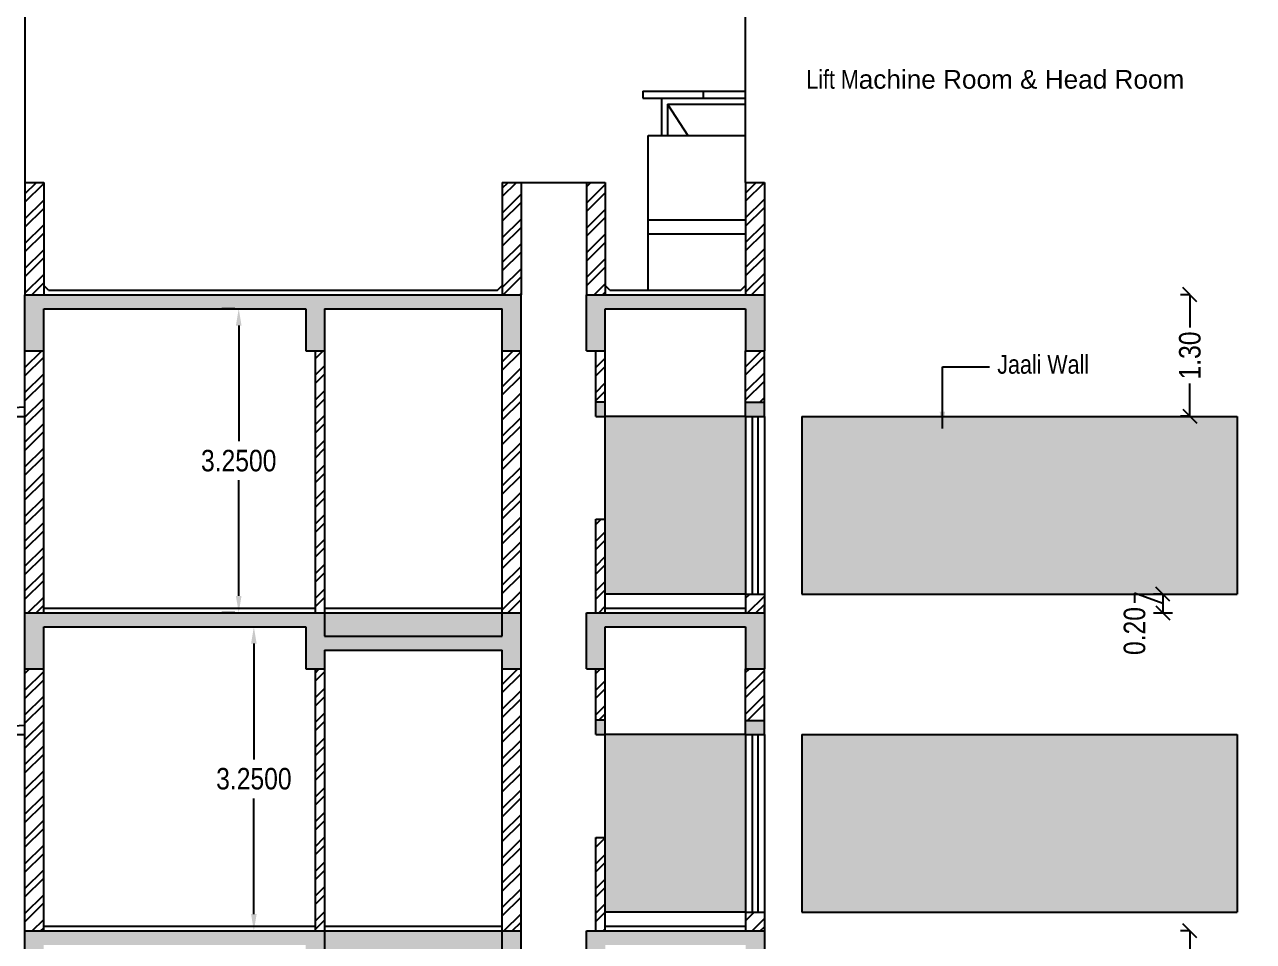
# Model space of a CAD drawing. Header units: metres. Extents: x -488 to 19274, y 1106 to 2071.
# Drawn here: x 19124.02 to 19137.15, y 1166.71 to 1176.51 of the extents above; entities that cross this region are included whole.
import ezdxf

# ---------------------------------------------------------------- set-up
doc = ezdxf.new("R2010")
doc.units = ezdxf.units.M
doc.header["$MEASUREMENT"] = 0
doc.layers.add('BLK_1_FLR_3_REGULAR_ROOM_0', color=117, linetype='Continuous')
doc.layers.add('BLK_1_FLR_4_REGULAR_ROOM_0', color=117, linetype='Continuous')
doc.styles.get("Standard").update_dxf_attribs({"font": 'swissc.ttf', "height": 0.23})
doc.styles.add('STYLE4', font='arial.ttf')
doc.dimstyles.new('ND small', dxfattribs={"dimtxt": 0.15, "dimasz": 0.2, "dimexe": 0.15, "dimexo": 0, "dimgap": 0.1, "dimtad": 1, "dimzin": 0, "dimdsep": 46, "dimtxsty": 'STYLE4', "dimblk": 'OBLIQUE', "dimcen": 0.09, "dimclrd": 14, "dimclre": 14, "dimclrt": 7, "dimadec": 1, "dimazin": 0, "dimtfac": 1, "dimtofl": 0, "dimtmove": 1, "dimatfit": 3, "dimfxl": 0, "dimtolj": 1, "dimtzin": 0, "dimarcsym": 0})
doc.dimstyles.get("Standard").update_dxf_attribs({"dimtxt": 1, "dimasz": 0.18, "dimexe": 0.18, "dimexo": 0.0625, "dimgap": 0.09, "dimtad": 0, "dimtih": 1, "dimtoh": 1, "dimdec": 4, "dimzin": 0, "dimdsep": 46, "dimtxsty": 'Standard', "dimcen": 0.09, "dimadec": 0, "dimazin": 0, "dimtfac": 1, "dimtdec": 4, "dimtofl": 0, "dimtmove": 0, "dimatfit": 3, "dimfxl": 0, "dimtolj": 1, "dimtzin": 0, "dimarcsym": 0})
doc.dimstyles.new('STANDARD$0', dxfattribs={"dimtxt": 7, "dimasz": 3, "dimexe": 3, "dimexo": 1, "dimgap": 1.5, "dimtad": 1, "dimdec": 1, "dimzin": 1, "dimdsep": 46, "dimlunit": 4, "dimtxsty": 'Standard', "dimblk": 'OBLIQUE', "dimcen": 0.09375, "dimdle": 1, "dimclrd": 8, "dimclre": 8, "dimclrt": 7, "dimadec": 1, "dimazin": 0, "dimtfac": 1, "dimtdec": 1, "dimtix": 1, "dimtmove": 2, "dimatfit": 3, "dimldrblk": 'ARCHTICK', "dimfxl": 0, "dimfrac": 2, "dimtolj": 1, "dimtzin": 0, "dimarcsym": 0})
pattern_1 = [(315, (19131.92832, 1274.21454), (0.20000006, 0), [0.0820244, -0.2008184]), (0, (19131.98632, 1274.15654), (0.2, 0.2), [0.084, -0.116]), (45, (19132.07032, 1274.15654), (0, 0.20000006), [0.0820244, -0.2008184]), (135, (19132.12832, 1274.29854), (-0.20000006, 0), [0.0820244, -0.2008184]), (225, (19131.98632, 1274.35654), (0, -0.20000006), [0.0820244, -0.2008184]), (270, (19131.92832, 1274.29854), (0.2, -0.2), [0.084, -0.116])]

# ---------------------------------------------------------------- blocks, each defined once
blk = doc.blocks.new('_OBLIQUE')
at = {"color": 0, "linetype": 'ByBlock'}
blk.add_line((-0.5, -0.5), (0.5, 0.5), dxfattribs=at)
blk = doc.blocks.new('*D135')
at = {"lineweight": -2}
for p, q in [((19123.837, 1174.818), (19123.637, 1174.818)), ((19123.737, 1174.818), (19123.737, 1174.516)), ((19123.737, 1173.618), (19123.737, 1173.919)), ((19123.837, 1173.618), (19123.637, 1173.618))]:
    blk.add_line(p, q, dxfattribs=at)
at = {"layer": 'Defpoints', "color": 0}
for p in [(19124.028, 1174.818), (19123.737, 1173.618), (19124.028, 1173.618)]:
    blk.add_point(p, dxfattribs=at)
at = {"lineweight": -2, "xscale": 0.15, "yscale": 0.15, "zscale": 0.15}
for p, rotation in [((19123.737, 1174.818), 90), ((19123.737, 1173.618), 270)]:
    blk.add_blockref('_OBLIQUE', p, dxfattribs=dict(at, rotation=rotation))
at = {"insert": (19123.737, 1174.218), "char_height": 0.23, "attachment_point": 5, "rotation": 90}
blk.add_mtext('\\A1;1.20', dxfattribs=at)
blk = doc.blocks.new('*D140')
at = {"lineweight": -2}
for p, q in [((19123.222, 1176.318), (19123.022, 1176.318)), ((19123.122, 1176.318), (19123.122, 1175.27)), ((19123.122, 1173.618), (19123.122, 1174.665)), ((19123.222, 1173.618), (19123.022, 1173.618))]:
    blk.add_line(p, q, dxfattribs=at)
at = {"layer": 'Defpoints', "color": 0}
for p in [(19123.122, 1176.318), (19124.228, 1176.318), (19124.228, 1173.618)]:
    blk.add_point(p, dxfattribs=at)
at = {"lineweight": -2, "xscale": 0.15, "yscale": 0.15, "zscale": 0.15}
for p, rotation in [((19123.122, 1176.318), 90), ((19123.122, 1173.618), 270)]:
    blk.add_blockref('_OBLIQUE', p, dxfattribs=dict(at, rotation=rotation))
at = {"insert": (19123.122, 1174.968), "char_height": 0.23, "attachment_point": 5, "rotation": 90}
blk.add_mtext('\\A1;2.70', dxfattribs=at)
blk = doc.blocks.new('*D120')
at = {"lineweight": -2}
for p, q in [((19136.475, 1166.818), (19136.375, 1166.818)), ((19136.475, 1166.818), (19136.475, 1166.466)), ((19136.475, 1165.518), (19136.475, 1165.869)), ((19136.475, 1165.518), (19136.375, 1165.518))]:
    blk.add_line(p, q, dxfattribs=at)
at = {"layer": 'Defpoints', "color": 0}
for p in [(19136.475, 1166.818), (19136.611, 1166.818), (19136.611, 1165.518)]:
    blk.add_point(p, dxfattribs=at)
at = {"lineweight": -2, "xscale": 0.15, "yscale": 0.15, "zscale": 0.15}
for p, rotation in [((19136.475, 1166.818), 90), ((19136.475, 1165.518), 270)]:
    blk.add_blockref('_OBLIQUE', p, dxfattribs=dict(at, rotation=rotation))
at = {"insert": (19136.475, 1166.168), "char_height": 0.23, "attachment_point": 5, "rotation": 90}
blk.add_mtext('\\A1;1.30', dxfattribs=at)
blk = doc.blocks.new('*D122')
at = {"lineweight": -2}
for p, q in [((19136.475, 1173.618), (19136.375, 1173.618)), ((19136.475, 1173.618), (19136.475, 1173.266)), ((19136.475, 1172.318), (19136.475, 1172.669)), ((19136.475, 1172.318), (19136.375, 1172.318))]:
    blk.add_line(p, q, dxfattribs=at)
at = {"layer": 'Defpoints', "color": 0}
for p in [(19136.475, 1173.618), (19136.611, 1173.618), (19136.611, 1172.318)]:
    blk.add_point(p, dxfattribs=at)
at = {"lineweight": -2, "xscale": 0.15, "yscale": 0.15, "zscale": 0.15}
for p, rotation in [((19136.475, 1173.618), 90), ((19136.475, 1172.318), 270)]:
    blk.add_blockref('_OBLIQUE', p, dxfattribs=dict(at, rotation=rotation))
at = {"insert": (19136.475, 1172.968), "char_height": 0.23, "attachment_point": 5, "rotation": 90}
blk.add_mtext('\\A1;1.30', dxfattribs=at)
blk = doc.blocks.new('*D231')
at = {"lineweight": -2}
for p, q in [((19136.187, 1170.318), (19135.884, 1170.426)), ((19135.884, 1170.426), (19135.884, 1170.326)), ((19136.187, 1170.418), (19136.087, 1170.418)), ((19136.187, 1170.418), (19136.187, 1170.218)), ((19136.087, 1170.218), (19136.287, 1170.218))]:
    blk.add_line(p, q, dxfattribs=at)
at = {"layer": 'Defpoints', "color": 0}
for p in [(19136.324, 1170.418), (19135.501, 1170.218), (19136.187, 1170.218)]:
    blk.add_point(p, dxfattribs=at)
at = {"lineweight": -2, "xscale": 0.15, "yscale": 0.15, "zscale": 0.15}
for p, rotation in [((19136.187, 1170.418), 90), ((19136.187, 1170.218), 270)]:
    blk.add_blockref('_OBLIQUE', p, dxfattribs=dict(at, rotation=rotation))
at = {"insert": (19135.884, 1170.023), "char_height": 0.23, "attachment_point": 5, "rotation": 90}
blk.add_mtext('\\A1;0.20', dxfattribs=at)
blk = doc.blocks.new('*D562')
at = {"layer": 'BLK_1_FLR_3_REGULAR_ROOM_0', "color": 0, "lineweight": -2}
for p, q in [((19126.537, 1170.068), (19126.654, 1170.068)), ((19126.474, 1169.888), (19126.474, 1168.651)), ((19126.474, 1166.998), (19126.474, 1168.234)), ((19126.537, 1166.818), (19126.654, 1166.818))]:
    blk.add_line(p, q, dxfattribs=at)
at = {"layer": 'BLK_1_FLR_3_REGULAR_ROOM_0', "color": 0}
for points in [[(19126.444, 1169.888), (19126.504, 1169.888), (19126.474, 1170.068)], [(19126.444, 1166.998), (19126.504, 1166.998), (19126.474, 1166.818)]]:
    blk.add_solid(points, dxfattribs=at)
at = {"layer": 'Defpoints', "color": 0}
for p in [(19126.474, 1170.068), (19126.474, 1166.818), (19126.474, 1166.818)]:
    blk.add_point(p, dxfattribs=at)
at = {"layer": 'BLK_1_FLR_3_REGULAR_ROOM_0', "color": 0, "insert": (19126.474, 1168.443), "char_height": 0.23, "attachment_point": 5}
blk.add_mtext('\\A1;3.2500', dxfattribs=at)
blk = doc.blocks.new('*D563')
at = {"layer": 'BLK_1_FLR_4_REGULAR_ROOM_0', "color": 0, "lineweight": -2}
for p, q in [((19126.269, 1173.468), (19126.132, 1173.468)), ((19126.312, 1173.288), (19126.312, 1172.051)), ((19126.312, 1170.398), (19126.312, 1171.634)), ((19126.269, 1170.218), (19126.132, 1170.218))]:
    blk.add_line(p, q, dxfattribs=at)
at = {"layer": 'BLK_1_FLR_4_REGULAR_ROOM_0', "color": 0}
for points in [[(19126.282, 1173.288), (19126.342, 1173.288), (19126.312, 1173.468)], [(19126.282, 1170.398), (19126.342, 1170.398), (19126.312, 1170.218)]]:
    blk.add_solid(points, dxfattribs=at)
at = {"layer": 'Defpoints', "color": 0}
for p in [(19126.331, 1173.468), (19126.312, 1170.218), (19126.331, 1170.218)]:
    blk.add_point(p, dxfattribs=at)
at = {"layer": 'BLK_1_FLR_4_REGULAR_ROOM_0', "color": 0, "insert": (19126.312, 1171.843), "char_height": 0.23, "attachment_point": 5}
blk.add_mtext('\\A1;3.2500', dxfattribs=at)

msp = doc.modelspace()

# ---------------------------------------------------------------- hatches: boundary and pattern name
h = msp.add_hatch()
h.set_pattern_fill('ANSI32', color=256, scale=0.5)
h.set_pattern_definition([(45, (15959.2516, 596.0721), (-0.132582521, 0.132582521), []), (45, (15959.33999, 596.0721), (-0.132582521, 0.132582521), [])])
h.paths.add_polyline_path([(19129.32832, 1156.0176), (19129.32832, 1159.4176), (19129.12832, 1159.4176), (19129.12832, 1156.0176)])
h.paths.add_polyline_path([(19124.22832, 1156.0176), (19124.22832, 1159.4176), (19124.02832, 1159.4176), (19124.02832, 1158.2176), (19124.02832, 1158.1176), (19124.02832, 1156.0176)])
h.paths.add_polyline_path([(19124.22832, 1160.0176), (19124.22832, 1162.8176), (19124.02832, 1162.8176), (19124.02832, 1162.2176), (19124.02832, 1162.1176), (19124.02832, 1160.0176)])
h.paths.add_polyline_path([(19124.22832, 1163.4176), (19124.22832, 1166.2176), (19124.02832, 1166.2176), (19124.02832, 1165.6176), (19124.02832, 1165.5176), (19124.02832, 1163.4176)])
h.paths.add_polyline_path([(19124.22832, 1166.8176), (19124.22832, 1169.6176), (19124.02832, 1169.6176), (19124.02832, 1169.0176), (19124.02832, 1168.9176), (19124.02832, 1166.8176)])
h.paths.add_polyline_path([(19124.22832, 1170.2176), (19124.22832, 1173.0176), (19124.02832, 1173.0176), (19124.02832, 1172.4176), (19124.02832, 1172.3176), (19124.02832, 1170.2176)])
h.paths.add_polyline_path([(19129.32832, 1160.0176), (19129.32832, 1162.8176), (19129.12832, 1162.8176), (19129.12832, 1160.0176)])
h.paths.add_polyline_path([(19129.32832, 1163.4176), (19129.32832, 1166.2176), (19129.12832, 1166.2176), (19129.12832, 1163.4176)])
h.paths.add_polyline_path([(19129.32832, 1170.2176), (19129.32832, 1173.0176), (19129.12832, 1173.0176), (19129.12832, 1170.2176)])
h.paths.add_polyline_path([(19129.32832, 1166.8176), (19129.32832, 1169.6176), (19129.12832, 1169.6176), (19129.12832, 1166.8176)])
h.paths.add_polyline_path([(19127.22832, 1156.0176), (19127.22832, 1159.4176), (19127.12832, 1159.4176), (19127.12832, 1156.0176)])
h.paths.add_polyline_path([(19127.22832, 1163.4176), (19127.22832, 1166.2176), (19127.12832, 1166.2176), (19127.12832, 1163.4176)])
h.paths.add_polyline_path([(19127.22832, 1170.2176), (19127.22832, 1173.0176), (19127.12832, 1173.0176), (19127.12832, 1170.2176)])
h.paths.add_polyline_path([(19127.22832, 1160.0176), (19127.22832, 1162.8176), (19127.12832, 1162.8176), (19127.12832, 1160.0176)])
h.paths.add_polyline_path([(19127.22832, 1166.8176), (19127.22832, 1169.6176), (19127.12832, 1169.6176), (19127.12832, 1166.8176)])
h.paths.add_polyline_path([(19130.22832, 1173.6176), (19130.22832, 1174.8176), (19130.02832, 1174.8176), (19130.02832, 1173.6176)])
h.paths.add_polyline_path([(19124.22832, 1173.6176), (19124.22832, 1174.8176), (19124.02832, 1174.8176), (19124.02832, 1173.6176)])
h.paths.add_polyline_path([(19131.92832, 1173.6176), (19131.92832, 1174.8176), (19131.72832, 1174.8176), (19131.72832, 1174.4176), (19131.72832, 1174.2676), (19131.72832, 1173.6176)])
h.paths.add_polyline_path([(19129.32832, 1173.6176), (19129.32832, 1174.8176), (19129.12832, 1174.8176), (19129.12832, 1173.6176)])
h.paths.add_polyline_path([(19137.37832, 1162.2676), (19137.57832, 1162.2676), (19137.57832, 1162.8176), (19137.37832, 1162.8176)])
h.paths.add_polyline_path([(19130.12832, 1158.2731), (19130.22832, 1158.2731), (19130.22832, 1158.8176), (19130.22832, 1159.4176), (19130.12832, 1159.4176)])
h.paths.add_polyline_path([(19131.72832, 1162.8176), (19131.72832, 1162.2676), (19131.92832, 1162.2676), (19131.92832, 1162.8176)])
h.paths.add_polyline_path([(19137.37832, 1165.6676), (19137.37832, 1166.2176), (19137.57832, 1166.2176), (19137.57832, 1165.6676)])
h.paths.add_polyline_path([(19137.37832, 1172.4676), (19137.37832, 1173.0176), (19137.57832, 1173.0176), (19137.57832, 1172.4676)])
h.paths.add_polyline_path([(19137.37832, 1169.0676), (19137.37832, 1169.6176), (19137.57832, 1169.6176), (19137.57832, 1169.0676)])
h.paths.add_polyline_path([(19131.72832, 1165.6676), (19131.72832, 1166.2176), (19131.92832, 1166.2176), (19131.92832, 1165.6676)])
h.paths.add_polyline_path([(19130.22832, 1156.0176), (19130.22832, 1156.0676), (19130.22832, 1156.7176), (19130.22832, 1157.0176), (19130.12832, 1157.0176), (19130.12832, 1156.0176)])
h.paths.add_polyline_path([(19131.72832, 1169.0676), (19131.72832, 1169.6176), (19131.92832, 1169.6176), (19131.92832, 1169.0676)])
h.paths.add_polyline_path([(19131.72832, 1172.4676), (19131.72832, 1173.0176), (19131.92832, 1173.0176), (19131.92832, 1172.4676)])
h.paths.add_polyline_path([(19130.22832, 1160.0176), (19130.22832, 1160.0676), (19130.22832, 1160.7176), (19130.22832, 1161.0176), (19130.12832, 1161.0176), (19130.12832, 1160.0176)])
h.paths.add_polyline_path([(19130.22832, 1170.2176), (19130.22832, 1170.2676), (19130.22832, 1170.9176), (19130.22832, 1171.2176), (19130.12832, 1171.2176), (19130.12832, 1170.2176)])
h.paths.add_polyline_path([(19130.22832, 1166.8176), (19130.22832, 1166.8676), (19130.22832, 1167.5176), (19130.22832, 1167.8176), (19130.12832, 1167.8176), (19130.12832, 1166.8176)])
h.paths.add_polyline_path([(19130.22832, 1163.4176), (19130.22832, 1163.4676), (19130.22832, 1164.1176), (19130.22832, 1164.4176), (19130.12832, 1164.4176), (19130.12832, 1163.4176)])
h.paths.add_polyline_path([(19130.22832, 1155.5676), (19130.22832, 1155.7176), (19130.22832, 1155.8676), (19130.22832, 1156.0176), (19130.02832, 1156.0176), (19130.02832, 1155.8676), (19130.02832, 1155.7176), (19130.02832, 1155.5676)])
h.paths.add_polyline_path([(19127.22832, 1155.5676), (19127.22832, 1155.7176), (19127.22832, 1155.8676), (19127.22832, 1156.0176), (19127.12832, 1156.0176), (19127.02832, 1156.0176), (19127.02832, 1155.8676), (19127.02832, 1155.7176), (19127.02832, 1155.5676)])
h.paths.add_polyline_path([(19130.12832, 1162.2731), (19130.22832, 1162.2731), (19130.22832, 1162.8176), (19130.12832, 1162.8176)])
h.paths.add_polyline_path([(19130.12832, 1169.0731), (19130.22832, 1169.0731), (19130.22832, 1169.6176), (19130.12832, 1169.6176)])
h.paths.add_polyline_path([(19130.12832, 1172.4731), (19130.22832, 1172.4731), (19130.22832, 1173.0176), (19130.12832, 1173.0176)])
h.paths.add_polyline_path([(19130.12832, 1165.6731), (19130.22832, 1165.6731), (19130.22832, 1166.2176), (19130.12832, 1166.2176)])
h.paths.add_polyline_path([(19131.92832, 1170.4176), (19131.92832, 1170.2176), (19131.72832, 1170.2176), (19131.72832, 1170.4176)])
h.paths.add_polyline_path([(19131.92832, 1167.0176), (19131.92832, 1166.8176), (19131.72832, 1166.8176), (19131.72832, 1167.0176)])
h.paths.add_polyline_path([(19131.92832, 1163.4176), (19131.92832, 1163.6176), (19131.72832, 1163.6176), (19131.72832, 1163.4176)])
h = msp.add_hatch()
h.set_pattern_fill('AR-CONC', color=256, scale=0.05)
h.set_pattern_definition([(50, (19124.02832, 1158.1176), (0.3587188, -0.0314342), [0.0375, -0.4125]), (355, (19124.02832, 1158.1176), (-0.069495, 0.3759876), [0.03, -0.33]), (100.45, (19124.05832, 1158.1151), (0.28928, 0.344686), [0.032, -0.3505]), (46.18, (19124.02832, 1158.2176), (0.533568, -0.083075), [0.05625, -0.61875]), (96.64, (19124.0728, 1158.2106), (0.467287, 0.487301), [0.048, -0.526]), (351.18, (19124.0283, 1158.2176), (0.467216, 0.487122), [0.045, -0.495]), (21, (19124.07832, 1158.1926), (0.298503, -0.2014032), [0.0375, -0.4125]), (326, (19124.07832, 1158.1926), (0.121501, 0.362538), [0.03, -0.33]), (71.45, (19124.10332, 1158.1756), (0.420117, 0.1612235), [0.032, -0.3505]), (37.5, (19124.02832, 1158.1176), (0.0058696, 0.1664746), [0, -0.326, 0, -0.335, 0, -0.3315]), (7.5, (19124.02832, 1158.1176), (0.1315348, 0.1972059), [0, -0.191, 0, -0.3185, 0, -0.12625]), (327.5, (19123.91682, 1158.1176), (0.2669112, -0.01127744), [0, -0.125, 0, -0.39, 0, -0.5175]), (317.5, (19123.86682, 1158.1176), (0.291593, 0.0500525), [0, -0.1625, 0, -0.259, 0, -0.3675])])
h.paths.add_polyline_path([(19130.02832, 1160.0176), (19130.22832, 1160.0176), (19131.72832, 1160.0176), (19131.79832, 1160.0176), (19131.85832, 1160.0176), (19131.92832, 1160.0176), (19131.92832, 1159.8676), (19137.37832, 1159.8676), (19137.37832, 1160.0176), (19137.44832, 1160.0176), (19137.50832, 1160.0176), (19137.57832, 1160.0176), (19139.07832, 1160.0176), (19139.27832, 1160.0176), (19140.67832, 1160.0176), (19140.77832, 1160.0176), (19145.67832, 1160.0176), (19145.87832, 1160.0176), (19145.87832, 1159.4176), (19145.67832, 1159.4176), (19145.67832, 1159.8676), (19143.67832, 1159.8676), (19141.67832, 1159.8676), (19141.57832, 1159.8676), (19139.27832, 1159.8676), (19139.27832, 1159.4176), (19139.07832, 1159.4176), (19139.07832, 1159.8676), (19137.57832, 1159.8676), (19137.57832, 1159.4176), (19137.37832, 1159.4176), (19137.37832, 1159.7176), (19135.87832, 1159.7176), (19134.37832, 1159.7176), (19131.92832, 1159.7176), (19131.92832, 1159.4176), (19131.72832, 1159.4176), (19131.72832, 1159.8676), (19130.22832, 1159.8676), (19130.22832, 1159.4176), (19130.02832, 1159.4176)])
h.paths.add_polyline_path([(19137.37832, 1163.4176), (19137.57832, 1163.4176), (19139.07832, 1163.4176), (19139.27832, 1163.4176), (19140.67832, 1163.4176), (19140.77832, 1163.4176), (19145.67832, 1163.4176), (19145.87832, 1163.4176), (19145.87832, 1162.8176), (19145.67832, 1162.8176), (19145.67832, 1163.2676), (19140.77832, 1163.2676), (19140.67832, 1163.2676), (19139.27832, 1163.2676), (19139.27832, 1162.8176), (19139.07832, 1162.8176), (19139.07832, 1163.2676), (19137.57832, 1163.2676), (19137.57832, 1162.8176), (19137.37832, 1162.8176)])
h.paths.add_polyline_path([(19137.37832, 1173.6176), (19137.57832, 1173.6176), (19145.67832, 1173.6176), (19145.87832, 1173.6176), (19145.87832, 1173.0176), (19145.67832, 1173.0176), (19145.67832, 1173.4676), (19140.77832, 1173.4676), (19140.67832, 1173.4676), (19139.27832, 1173.4676), (19139.27832, 1173.0176), (19139.07832, 1173.0176), (19139.07832, 1173.4676), (19137.57832, 1173.4676), (19137.57832, 1173.0176), (19137.50832, 1173.0176), (19137.44832, 1173.0176), (19137.37832, 1173.0176)])
h.paths.add_polyline_path([(19137.37832, 1166.8176), (19137.57832, 1166.8176), (19139.07832, 1166.8176), (19139.27832, 1166.8176), (19140.67832, 1166.8176), (19140.77832, 1166.8176), (19145.67832, 1166.8176), (19145.87832, 1166.8176), (19145.87832, 1166.2176), (19145.67832, 1166.2176), (19145.67832, 1166.6676), (19140.77832, 1166.6676), (19140.67832, 1166.6676), (19139.27832, 1166.6676), (19139.27832, 1166.2176), (19139.07832, 1166.2176), (19139.07832, 1166.6676), (19137.57832, 1166.6676), (19137.57832, 1166.2176), (19137.50832, 1166.2176), (19137.44832, 1166.2176), (19137.37832, 1166.2176)])
h.paths.add_polyline_path([(19137.37832, 1170.2176), (19137.57832, 1170.2176), (19139.07832, 1170.2176), (19139.27832, 1170.2176), (19140.67832, 1170.2176), (19140.77832, 1170.2176), (19145.67832, 1170.2176), (19145.87832, 1170.2176), (19145.87832, 1169.6176), (19145.67832, 1169.6176), (19145.67832, 1170.0676), (19140.77832, 1170.0676), (19140.67832, 1170.0676), (19139.27832, 1170.0676), (19139.27832, 1169.6176), (19139.07832, 1169.6176), (19139.07832, 1170.0676), (19137.57832, 1170.0676), (19137.57832, 1169.6176), (19137.50832, 1169.6176), (19137.44832, 1169.6176), (19137.37832, 1169.6176)])
h.paths.add_polyline_path([(19124.02832, 1163.4176), (19124.22832, 1163.4176), (19127.12832, 1163.4176), (19127.22832, 1163.4176), (19127.22832, 1163.1676), (19129.12832, 1163.1676), (19129.12832, 1163.4176), (19129.32832, 1163.4176), (19129.32832, 1162.8176), (19129.12832, 1162.8176), (19129.12832, 1163.0176), (19127.22832, 1163.0176), (19127.22832, 1162.8176), (19127.12832, 1162.8176), (19127.02832, 1162.8176), (19127.02832, 1163.2676), (19124.22832, 1163.2676), (19124.22832, 1162.8176), (19124.02832, 1162.8176)])
h.paths.add_polyline_path([(19124.02832, 1160.0176), (19124.22832, 1160.0176), (19127.12832, 1160.0176), (19127.22832, 1160.0176), (19127.22832, 1159.7676), (19129.12832, 1159.7676), (19129.12832, 1160.0176), (19129.32832, 1160.0176), (19129.32832, 1159.4176), (19129.12832, 1159.4176), (19129.12832, 1159.6176), (19127.22832, 1159.6176), (19127.22832, 1159.4176), (19127.12832, 1159.4176), (19127.02832, 1159.4176), (19127.02832, 1159.8676), (19124.22832, 1159.8676), (19124.22832, 1159.4176), (19124.02832, 1159.4176)])
h.paths.add_polyline_path([(19124.02832, 1170.2176), (19124.22832, 1170.2176), (19127.12832, 1170.2176), (19127.22832, 1170.2176), (19127.22832, 1169.9676), (19129.12832, 1169.9676), (19129.12832, 1170.2176), (19129.32832, 1170.2176), (19129.32832, 1169.6176), (19129.12832, 1169.6176), (19129.12832, 1169.8176), (19127.22832, 1169.8176), (19127.22832, 1169.6176), (19127.12832, 1169.6176), (19127.02832, 1169.6176), (19127.02832, 1170.0676), (19124.22832, 1170.0676), (19124.22832, 1169.6176), (19124.02832, 1169.6176)])
h.paths.add_polyline_path([(19124.02832, 1166.8176), (19124.22832, 1166.8176), (19127.12832, 1166.8176), (19127.22832, 1166.8176), (19127.22832, 1166.5676), (19129.12832, 1166.5676), (19129.12832, 1166.8176), (19129.32832, 1166.8176), (19129.32832, 1166.2176), (19129.12832, 1166.2176), (19129.12832, 1166.4176), (19127.22832, 1166.4176), (19127.22832, 1166.2176), (19127.12832, 1166.2176), (19127.02832, 1166.2176), (19127.02832, 1166.6676), (19124.22832, 1166.6676), (19124.22832, 1166.2176), (19124.02832, 1166.2176)])
h.paths.add_polyline_path([(19124.02832, 1173.0176), (19124.22832, 1173.0176), (19124.22832, 1173.4676), (19127.02832, 1173.4676), (19127.02832, 1173.0176), (19127.12832, 1173.0176), (19127.22832, 1173.0176), (19127.22832, 1173.4676), (19129.12832, 1173.4676), (19129.12832, 1173.0176), (19129.32832, 1173.0176), (19129.32832, 1173.6176), (19129.12832, 1173.6176), (19128.52832, 1173.6176), (19124.62832, 1173.6176), (19124.22832, 1173.6176), (19124.02832, 1173.6176)])
h.paths.add_polyline_path([(19130.02832, 1173.6176), (19130.22832, 1173.6176), (19130.68832, 1173.6176), (19131.72832, 1173.6176), (19131.92832, 1173.6176), (19131.92832, 1173.0176), (19131.85832, 1173.0176), (19131.79832, 1173.0176), (19131.72832, 1173.0176), (19131.72832, 1173.4676), (19130.22832, 1173.4676), (19130.22832, 1173.0176), (19130.02832, 1173.0176)])
h.paths.add_polyline_path([(19130.02832, 1170.2176), (19130.22832, 1170.2176), (19131.72832, 1170.2176), (19131.92832, 1170.2176), (19131.92832, 1169.6176), (19131.85832, 1169.6176), (19131.79832, 1169.6176), (19131.72832, 1169.6176), (19131.72832, 1170.0676), (19130.22832, 1170.0676), (19130.22832, 1169.6176), (19130.02832, 1169.6176)])
h.paths.add_polyline_path([(19130.02832, 1163.4176), (19130.22832, 1163.4176), (19131.72832, 1163.4176), (19131.92832, 1163.4176), (19131.92832, 1162.8176), (19131.72832, 1162.8176), (19131.72832, 1163.2676), (19130.22832, 1163.2676), (19130.22832, 1162.8176), (19130.02832, 1162.8176)])
h.paths.add_polyline_path([(19130.02832, 1166.8176), (19130.22832, 1166.8176), (19131.72832, 1166.8176), (19131.92832, 1166.8176), (19131.92832, 1166.2176), (19131.85832, 1166.2176), (19131.79832, 1166.2176), (19131.72832, 1166.2176), (19131.72832, 1166.6676), (19130.22832, 1166.6676), (19130.22832, 1166.2176), (19130.02832, 1166.2176)])
h.paths.add_polyline_path([(19145.67832, 1162.1176), (19145.67832, 1162.2676), (19145.87832, 1162.2676), (19145.87832, 1162.2176), (19146.07832, 1162.20649), (19146.32832, 1162.1926), (19146.32832, 1162.1176), (19146.07832, 1162.1176), (19145.87832, 1162.1176), (19145.80832, 1162.1176), (19145.74832, 1162.1176)])
h.paths.add_polyline_path([(19136.92832, 1162.1926), (19136.92832, 1162.1176), (19137.37832, 1162.1176), (19137.44832, 1162.1176), (19137.50832, 1162.1176), (19137.57832, 1162.1176), (19137.57832, 1162.2676), (19137.37832, 1162.2676), (19137.37832, 1162.2176)])
h.paths.add_polyline_path([(19131.72832, 1162.1176), (19131.79832, 1162.1176), (19131.85832, 1162.1176), (19131.92832, 1162.1176), (19132.37832, 1162.1176), (19132.37832, 1162.1926), (19131.92832, 1162.2176), (19131.92832, 1162.2676), (19131.72832, 1162.2676)])
h.paths.add_polyline_path([(19145.67832, 1165.5176), (19145.67832, 1165.6676), (19145.87832, 1165.6676), (19145.87832, 1165.6176), (19146.07832, 1165.60649), (19146.32832, 1165.5926), (19146.32832, 1165.5176), (19146.07832, 1165.5176), (19145.87832, 1165.5176), (19145.80832, 1165.5176), (19145.74832, 1165.5176)])
h.paths.add_polyline_path([(19145.74832, 1158.1176), (19145.80832, 1158.1176), (19145.87832, 1158.1176), (19146.07832, 1158.1176), (19146.32832, 1158.1176), (19146.32832, 1158.1926), (19146.07832, 1158.20649), (19145.87832, 1158.2176), (19145.87832, 1158.2676), (19145.67832, 1158.2676), (19145.67832, 1158.1176)])
h.paths.add_polyline_path([(19145.67832, 1168.9176), (19145.74832, 1168.9176), (19145.80832, 1168.9176), (19145.87832, 1168.9176), (19146.07832, 1168.9176), (19146.32832, 1168.9176), (19146.32832, 1168.9926), (19146.07832, 1169.00649), (19145.87832, 1169.0176), (19145.87832, 1169.0676), (19145.67832, 1169.0676)])
h.paths.add_polyline_path([(19145.67832, 1172.3176), (19145.67832, 1172.4676), (19145.87832, 1172.4676), (19145.87832, 1172.4176), (19146.07832, 1172.40649), (19146.32832, 1172.3926), (19146.32832, 1172.3176), (19146.07832, 1172.3176), (19145.87832, 1172.3176), (19145.80832, 1172.3176), (19145.74832, 1172.3176)])
h.paths.add_polyline_path([(19131.79832, 1172.3176), (19131.85832, 1172.3176), (19131.92832, 1172.3176), (19131.92832, 1172.4676), (19131.72832, 1172.4676), (19131.72832, 1172.3176)])
h.paths.add_polyline_path([(19131.79832, 1168.9176), (19131.85832, 1168.9176), (19131.92832, 1168.9176), (19131.92832, 1169.0676), (19131.72832, 1169.0676), (19131.72832, 1168.9176)])
h.paths.add_polyline_path([(19131.79832, 1165.5176), (19131.85832, 1165.5176), (19131.92832, 1165.5176), (19131.92832, 1165.6676), (19131.72832, 1165.6676), (19131.72832, 1165.5176)])
h.paths.add_polyline_path([(19137.37832, 1165.5176), (19137.37832, 1165.6676), (19137.57832, 1165.6676), (19137.57832, 1165.5176), (19137.50832, 1165.5176), (19137.44832, 1165.5176)])
h.paths.add_polyline_path([(19139.07832, 1158.1176), (19139.14832, 1158.1176), (19139.20832, 1158.1176), (19139.27832, 1158.1176), (19139.27832, 1158.2676), (19139.07832, 1158.2676)])
h.paths.add_polyline_path([(19137.37832, 1168.9176), (19137.37832, 1169.0676), (19137.57832, 1169.0676), (19137.57832, 1168.9176), (19137.50832, 1168.9176), (19137.44832, 1168.9176)])
h.paths.add_polyline_path([(19137.37832, 1172.3176), (19137.37832, 1172.4676), (19137.57832, 1172.4676), (19137.57832, 1172.3176), (19137.50832, 1172.3176), (19137.44832, 1172.3176)])
h.paths.add_polyline_path([(19130.12832, 1158.1176), (19130.22832, 1158.1176), (19130.22832, 1158.2731), (19130.12832, 1158.2731)])
h.paths.add_polyline_path([(19130.12832, 1168.9176), (19130.22832, 1168.9176), (19130.22832, 1169.0731), (19130.12832, 1169.0731)])
h.paths.add_polyline_path([(19130.12832, 1162.2731), (19130.12832, 1162.1176), (19130.22832, 1162.1176), (19130.22832, 1162.2731)])
h.paths.add_polyline_path([(19130.12832, 1165.6731), (19130.12832, 1165.5176), (19130.22832, 1165.5176), (19130.22832, 1165.6731)])
h.paths.add_polyline_path([(19130.12832, 1172.3176), (19130.22832, 1172.3176), (19130.22832, 1172.4731), (19130.12832, 1172.4731)])
h.paths.add_polyline_path([(19141.57832, 1158.1176), (19141.62832, 1158.1176), (19141.67832, 1158.1176), (19141.67832, 1158.2676), (19141.57832, 1158.2676)])
h = msp.add_hatch()
h.set_pattern_fill('OCTAGON', color=256, scale=0.2)
h.set_pattern_definition(pattern_1)
h.paths.add_polyline_path([(19130.22832, 1161.0176), (19130.22832, 1160.2176), (19131.72832, 1160.2176), (19131.72832, 1162.1176), (19130.22832, 1162.1176)])
h.paths.add_polyline_path([(19137.57832, 1163.6176), (19139.07832, 1163.6176), (19139.07832, 1165.5176), (19137.57832, 1165.5176)])
h.paths.add_polyline_path([(19137.57832, 1160.2176), (19139.07832, 1160.2176), (19139.07832, 1162.1176), (19137.57832, 1162.1176)])
h.paths.add_polyline_path([(19130.22832, 1164.4176), (19130.22832, 1163.6176), (19131.72832, 1163.6176), (19131.72832, 1165.5176), (19130.22832, 1165.5176)])
h.paths.add_polyline_path([(19130.22832, 1157.0176), (19130.22832, 1156.2176), (19131.72832, 1156.2176), (19131.72832, 1158.1176), (19130.22832, 1158.1176)])
h.paths.add_polyline_path([(19130.22832, 1167.8176), (19130.22832, 1167.0176), (19131.72832, 1167.0176), (19131.72832, 1168.9176), (19130.22832, 1168.9176)])
h.paths.add_polyline_path([(19139.07832, 1167.0176), (19139.07832, 1168.9176), (19137.57832, 1168.9176), (19137.57832, 1167.0176)])
h.paths.add_polyline_path([(19130.22832, 1171.2176), (19130.22832, 1170.4176), (19131.72832, 1170.4176), (19131.72832, 1172.3176), (19130.22832, 1172.3176)])
h.paths.add_polyline_path([(19137.57832, 1170.4176), (19139.07832, 1170.4176), (19139.07832, 1172.3176), (19137.57832, 1172.3176)])
h = msp.add_hatch()
h.set_pattern_fill('OCTAGON', color=256, scale=0.2)
h.set_pattern_definition(pattern_1)
h.paths.add_polyline_path([(19136.97832, 1172.3176), (19136.97832, 1170.4176), (19132.32832, 1170.4176), (19132.32832, 1172.3176)])
h.paths.add_polyline_path([(19136.97832, 1167.0176), (19132.32832, 1167.0176), (19132.32832, 1168.9176), (19136.97832, 1168.9176)])
h.paths.add_polyline_path([(19136.97832, 1165.5176), (19136.97832, 1163.6176), (19132.32832, 1163.6176), (19132.32832, 1165.5176)])
h.paths.add_polyline_path([(19136.97832, 1160.2176), (19132.32832, 1160.2176), (19132.32832, 1162.1176), (19136.97832, 1162.1176)])
h = msp.add_hatch()
h.set_pattern_fill('AR-SAND', color=256, scale=0.05)
h.set_pattern_definition([(37.5, (19341.31126, 1608.8112), (-0.003149668, 0.096341188), [0, -0.076, 0, -0.085, 0, -0.08125]), (7.5, (19341.31126, 1608.8112), (0.088488835, 0.141107303), [0, -0.041, 0, -0.0685, 0, -0.02625]), (327.5, (19341.24976, 1608.8112), (0.155563717, 0.000374294), [0, -0.025, 0, -0.09, 0, -0.1175]), (317.5, (19341.24976, 1608.8112), (0.150180993, 0.04399863), [0, -0.0125, 0, -0.059, 0, -0.0675])])
h.paths.add_polyline_path([(19127.22832, 1166.5676), (19129.12832, 1166.5676), (19129.12832, 1166.8176), (19127.22832, 1166.8176)])
h.paths.add_polyline_path([(19127.22832, 1169.9676), (19129.12832, 1169.9676), (19129.12832, 1170.2176), (19127.22832, 1170.2176)])
h.paths.add_polyline_path([(19127.22832, 1159.7676), (19129.12832, 1159.7676), (19129.12832, 1160.0176), (19127.22832, 1160.0176)])
h.paths.add_polyline_path([(19127.22832, 1163.1676), (19129.12832, 1163.1676), (19129.12832, 1163.4176), (19127.22832, 1163.4176)])

# ---------------------------------------------------------------- linework, layer by layer
for p, q in [((19131.72832, 1174.8176), (19131.72832, 1177.2676)), ((19124.02832, 1176.6176), (19124.02832, 1174.8176)), ((19130.62832, 1175.7926), (19130.62832, 1175.7176)), ((19130.62832, 1175.7926), (19131.27832, 1175.7926)), ((19131.27832, 1175.7176), (19131.27832, 1175.7926)), ((19131.27832, 1175.7926), (19131.72832, 1175.7926)), ((19130.62832, 1175.7176), (19131.27832, 1175.7176)), ((19130.82832, 1175.7176), (19130.82832, 1175.3176)), ((19130.89332, 1175.6526), (19131.72832, 1175.6526)), ((19130.89332, 1175.6526), (19130.89332, 1175.3176)), ((19131.27832, 1175.7176), (19131.72832, 1175.7176)), ((19124.02832, 1174.8176), (19124.22832, 1174.8176)), ((19124.02832, 1174.8176), (19124.02832, 1173.6176)), ((19124.22832, 1174.8176), (19124.22832, 1173.6176)), ((19129.12832, 1174.8176), (19129.32832, 1174.8176)), ((19129.12832, 1174.8176), (19129.12832, 1173.6176)), ((19129.32832, 1174.8176), (19130.02832, 1174.8176)), ((19129.32832, 1174.8176), (19129.32832, 1173.6176)), ((19130.02832, 1174.8176), (19130.22832, 1174.8176)), ((19130.02832, 1174.8176), (19130.02832, 1173.6176)), ((19130.22832, 1174.8176), (19130.22832, 1173.6176)), ((19131.72832, 1174.8176), (19131.92832, 1174.8176)), ((19131.72832, 1174.8176), (19131.72832, 1173.6176)), ((19131.92832, 1174.8176), (19131.92832, 1173.6176)), ((19124.27832, 1173.6676), (19124.22832, 1173.7176)), ((19124.27832, 1173.6676), (19129.07832, 1173.6676)), ((19129.07832, 1173.6676), (19129.12832, 1173.7176)), ((19130.27832, 1173.6676), (19130.22832, 1173.7176)), ((19130.27832, 1173.6676), (19131.67832, 1173.6676)), ((19131.67832, 1173.6676), (19131.72832, 1173.7176)), ((19124.02832, 1173.6176), (19129.32832, 1173.6176)), ((19124.02832, 1173.0176), (19124.02832, 1173.6176)), ((19129.32832, 1173.0176), (19129.32832, 1173.6176)), ((19130.02832, 1173.6176), (19131.92832, 1173.6176)), ((19130.02832, 1173.0176), (19130.02832, 1173.6176)), ((19131.92832, 1173.6176), (19131.92832, 1173.0176)), ((19124.22832, 1173.4676), (19127.02832, 1173.4676)), ((19124.22832, 1173.0176), (19124.22832, 1173.4676)), ((19127.02832, 1173.4676), (19127.02832, 1173.0176)), ((19127.22832, 1173.4676), (19127.22832, 1173.0176)), ((19127.22832, 1173.4676), (19129.12832, 1173.4676)), ((19129.12832, 1173.0176), (19129.12832, 1173.4676)), ((19130.22832, 1173.4676), (19131.72832, 1173.4676)), ((19130.22832, 1173.0176), (19130.22832, 1173.4676)), ((19131.72832, 1173.4676), (19131.72832, 1173.0176)), ((19124.02832, 1170.2176), (19124.02832, 1173.0176)), ((19124.02832, 1173.0176), (19124.22832, 1173.0176)), ((19124.22832, 1170.2176), (19124.22832, 1173.0176)), ((19127.02832, 1173.0176), (19127.22832, 1173.0176)), ((19127.12832, 1173.0176), (19127.12832, 1170.2176)), ((19127.22832, 1173.0176), (19127.22832, 1170.2176)), ((19129.12832, 1170.2176), (19129.12832, 1173.0176)), ((19129.12832, 1173.0176), (19129.32832, 1173.0176)), ((19129.32832, 1170.2176), (19129.32832, 1173.0176)), ((19130.02832, 1173.0176), (19130.22832, 1173.0176)), ((19130.12832, 1172.4731), (19130.12832, 1173.0176)), ((19130.22832, 1172.4731), (19130.22832, 1173.0176)), ((19131.72832, 1172.4676), (19131.72832, 1173.0176)), ((19131.72832, 1173.0176), (19131.92832, 1173.0176)), ((19131.92832, 1172.4676), (19131.92832, 1173.0176)), ((19130.12832, 1172.4731), (19130.22832, 1172.4731)), ((19130.12832, 1172.3176), (19130.12832, 1172.4731)), ((19130.22832, 1172.3176), (19130.22832, 1172.4731)), ((19131.72832, 1172.4676), (19131.92832, 1172.4676)), ((19131.72832, 1172.3176), (19131.72832, 1172.4676)), ((19131.92832, 1172.3176), (19131.92832, 1172.4676)), ((19123.57832, 1172.3926), (19124.02832, 1172.4176)), ((19123.57832, 1172.3176), (19124.02832, 1172.3176)), ((19130.12832, 1172.3176), (19130.22832, 1172.3176)), ((19130.22832, 1171.2176), (19130.22832, 1172.3176)), ((19131.72832, 1172.3176), (19130.22832, 1172.3176)), ((19131.72832, 1172.3176), (19131.92832, 1172.3176)), ((19131.72832, 1172.3176), (19131.72832, 1170.4176)), ((19131.79832, 1172.3176), (19131.79832, 1170.4176)), ((19131.85832, 1172.3176), (19131.85832, 1170.4176)), ((19131.92832, 1172.3176), (19131.92832, 1170.4176)), ((19132.32832, 1172.3176), (19136.97832, 1172.3176)), ((19132.32832, 1172.3176), (19132.32832, 1170.4176)), ((19136.97832, 1172.3176), (19136.97832, 1170.4176)), ((19130.12832, 1171.2176), (19130.22832, 1171.2176)), ((19130.12832, 1170.2176), (19130.12832, 1171.2176)), ((19130.22832, 1170.2176), (19130.22832, 1171.2176)), ((19131.72832, 1170.4176), (19130.22832, 1170.4176)), ((19131.72832, 1170.4176), (19131.92832, 1170.4176)), ((19131.72832, 1170.4176), (19131.72832, 1170.2176)), ((19131.92832, 1170.4176), (19131.92832, 1170.2176)), ((19132.32832, 1170.4176), (19136.97832, 1170.4176)), ((19124.02832, 1170.2176), (19127.22832, 1170.2176)), ((19124.02832, 1169.6176), (19124.02832, 1170.2176)), ((19124.22832, 1170.2676), (19127.12832, 1170.2676)), ((19127.22832, 1170.2676), (19129.12832, 1170.2676)), ((19127.22832, 1170.2176), (19129.12832, 1170.2176)), ((19127.22832, 1170.2176), (19127.22832, 1169.9676)), ((19129.12832, 1169.9676), (19129.12832, 1170.2176)), ((19129.12832, 1170.2176), (19129.32832, 1170.2176)), ((19129.32832, 1169.6176), (19129.32832, 1170.2176)), ((19130.02832, 1170.2176), (19131.92832, 1170.2176)), ((19130.02832, 1169.6176), (19130.02832, 1170.2176)), ((19130.22832, 1170.2676), (19131.72832, 1170.2676)), ((19131.92832, 1170.2176), (19131.92832, 1170.2735)), ((19131.92832, 1170.2176), (19131.92832, 1169.6176)), ((19124.22832, 1170.0676), (19127.02832, 1170.0676)), ((19124.22832, 1169.6176), (19124.22832, 1170.0676)), ((19127.02832, 1170.0676), (19127.02832, 1169.6176)), ((19127.22832, 1169.9676), (19129.12832, 1169.9676)), ((19130.22832, 1170.0676), (19131.72832, 1170.0676)), ((19130.22832, 1169.6176), (19130.22832, 1170.0676)), ((19131.72832, 1170.0676), (19131.72832, 1169.6176)), ((19127.22832, 1169.8176), (19129.12832, 1169.8176)), ((19127.22832, 1169.8176), (19127.22832, 1169.6176)), ((19129.12832, 1169.6176), (19129.12832, 1169.8176)), ((19131.72832, 1169.7676), (19131.72832, 1169.6176)), ((19131.92832, 1169.7676), (19131.92832, 1169.6176)), ((19124.02832, 1169.6176), (19124.22832, 1169.6176)), ((19124.02832, 1166.8176), (19124.02832, 1169.6176)), ((19124.22832, 1166.8176), (19124.22832, 1169.6176)), ((19127.02832, 1169.6176), (19127.22832, 1169.6176)), ((19127.12832, 1169.6176), (19127.12832, 1166.8176)), ((19127.22832, 1169.6176), (19127.22832, 1166.8176)), ((19129.12832, 1169.6176), (19129.32832, 1169.6176)), ((19129.12832, 1166.8176), (19129.12832, 1169.6176)), ((19129.32832, 1166.8176), (19129.32832, 1169.6176)), ((19130.02832, 1169.6176), (19130.22832, 1169.6176)), ((19130.12832, 1169.0731), (19130.12832, 1169.6176)), ((19130.22832, 1169.0731), (19130.22832, 1169.6176)), ((19131.72832, 1169.0676), (19131.72832, 1169.6176)), ((19131.72832, 1169.6176), (19131.92832, 1169.6176)), ((19131.92832, 1169.0676), (19131.92832, 1169.6176)), ((19130.12832, 1169.0731), (19130.22832, 1169.0731)), ((19130.12832, 1168.9176), (19130.12832, 1169.0731)), ((19130.22832, 1168.9176), (19130.22832, 1169.0731)), ((19131.72832, 1169.0676), (19131.92832, 1169.0676)), ((19131.72832, 1168.9176), (19131.72832, 1169.0676)), ((19131.92832, 1168.9176), (19131.92832, 1169.0676)), ((19123.57832, 1168.9926), (19124.02832, 1169.0176)), ((19123.57832, 1168.9176), (19124.02832, 1168.9176)), ((19130.12832, 1168.9176), (19130.22832, 1168.9176)), ((19130.22832, 1167.8176), (19130.22832, 1168.9176)), ((19131.72832, 1168.9176), (19130.22832, 1168.9176)), ((19131.72832, 1168.9176), (19131.92832, 1168.9176)), ((19131.72832, 1168.9176), (19131.72832, 1167.0176)), ((19131.79832, 1168.9176), (19131.79832, 1167.0176)), ((19131.85832, 1168.9176), (19131.85832, 1167.0176)), ((19131.92832, 1168.9176), (19131.92832, 1167.0176)), ((19132.32832, 1168.9176), (19136.97832, 1168.9176)), ((19132.32832, 1168.9176), (19132.32832, 1167.0176)), ((19136.97832, 1168.9176), (19136.97832, 1167.0176)), ((19130.12832, 1167.8176), (19130.22832, 1167.8176)), ((19130.12832, 1166.8176), (19130.12832, 1167.8176)), ((19130.22832, 1166.8176), (19130.22832, 1167.8176)), ((19131.72832, 1167.0176), (19130.22832, 1167.0176)), ((19131.72832, 1167.0176), (19131.92832, 1167.0176)), ((19131.72832, 1167.0176), (19131.72832, 1166.8176)), ((19131.92832, 1167.0176), (19131.92832, 1166.8176)), ((19132.32832, 1167.0176), (19136.97832, 1167.0176)), ((19124.02832, 1166.8176), (19127.22832, 1166.8176)), ((19124.02832, 1166.2176), (19124.02832, 1166.8176)), ((19124.22832, 1166.8676), (19127.12832, 1166.8676)), ((19127.22832, 1166.8676), (19129.12832, 1166.8676)), ((19127.22832, 1166.8176), (19129.12832, 1166.8176)), ((19127.22832, 1166.8176), (19127.22832, 1166.5676)), ((19129.12832, 1166.5676), (19129.12832, 1166.8176)), ((19129.12832, 1166.8176), (19129.32832, 1166.8176)), ((19129.32832, 1166.2176), (19129.32832, 1166.8176)), ((19130.02832, 1166.8176), (19131.92832, 1166.8176)), ((19130.02832, 1166.2176), (19130.02832, 1166.8176)), ((19130.22832, 1166.8676), (19131.72832, 1166.8676)), ((19131.92832, 1166.8176), (19131.92832, 1166.2176))]:
    msp.add_line(p, q)
at = {"linetype": 'ByBlock'}
for p, q in [((19130.68832, 1174.4176), (19130.68832, 1175.3176)), ((19130.68832, 1175.3176), (19131.72832, 1175.3176)), ((19130.68832, 1174.4176), (19131.72832, 1174.4176)), ((19130.68832, 1173.6676), (19130.68832, 1174.4176)), ((19130.68832, 1174.2676), (19131.72832, 1174.2676))]:
    msp.add_line(p, q, dxfattribs=at)
msp.add_lwpolyline([(19130.89332, 1175.6526), (19131.11107, 1175.3176)])

# ---------------------------------------------------------------- texts
at = {"char_height": 0.2, "attachment_point": 1}
for s, insert, width in [('Lift M\\fArial|b0|i0|c0|p34;achine Room & Head Room', (19132.37631, 1176.01952), 5.3985246), ('Jaali Wall', (19134.41685, 1172.97318), 3.8320968)]:
    msp.add_mtext(s, dxfattribs=dict(at, insert=insert, width=width))

# ---------------------------------------------------------------- dimensions: what is measured, and where the dimension line sits
for base, p1, p2, picture, middle in [((19123.12225, 1176.3176), (19124.22832, 1173.6176), (19124.22832, 1176.3176), '*D140', (19123.12225, 1174.9676)), ((19123.73729, 1173.6176), (19124.02832, 1174.8176), (19124.02832, 1173.6176), '*D135', (19123.73729, 1174.2176)), ((19136.47472, 1173.6176), (19136.61149, 1172.3176), (19136.61149, 1173.6176), '*D122', (19136.47472, 1172.9676)), ((19136.47472, 1166.8176), (19136.61149, 1165.5176), (19136.61149, 1166.8176), '*D120', (19136.47472, 1166.1676))]:
    dim = msp.add_linear_dim(base=base, p1=p1, p2=p2, angle=90, dimstyle='ND small', override={"dimtxt": 0.2, "dimasz": 0.15, "dimexe": 0.1, "dimexo": 0.15, "dimgap": 0.05, "dimtad": 0, "dimpost": '\\X', "dimtxsty": 'Standard', "dimblk": 'OBLIQUE', "dimclrd": 256, "dimclre": 256, "dimclrt": 256, "dimfxl": 0.1, "dimarcsym": 1})
    dim.commit()
    dim.dimension.update_dxf_attribs({"geometry": picture, "text_midpoint": middle})
dim = msp.add_linear_dim(base=(19136.18729, 1170.2176), p1=(19136.32405, 1170.4176), p2=(19135.50131, 1170.2176), angle=90, dimstyle='ND small', override={"dimtxt": 0.2, "dimasz": 0.15, "dimexe": 0.1, "dimexo": 0.15, "dimgap": 0.05, "dimtad": 0, "dimpost": '\\X', "dimtxsty": 'Standard', "dimblk": 'OBLIQUE', "dimclrd": 256, "dimclre": 256, "dimclrt": 256, "dimfxl": 0.1, "dimarcsym": 1})
dim.commit()
dim.dimension.update_dxf_attribs({"geometry": '*D231', "text_midpoint": (19135.88411, 1170.2757), "dimtype": 160})
at = {"layer": 'BLK_1_FLR_3_REGULAR_ROOM_0', "color": 2}
dim = msp.add_aligned_dim(p1=(19126.47423, 1170.0676), p2=(19126.47423, 1166.8176), distance=0, dimstyle='STANDARD$0', override={"dimtxt": 1, "dimasz": 0.18, "dimexe": 0.18, "dimexo": 0.0625, "dimgap": 0.09, "dimtad": 0, "dimtih": 1, "dimtoh": 1, "dimdec": 4, "dimzin": 0, "dimlunit": 2, "dimpost": '', "dimcen": 0.09, "dimdle": 0, "dimclrd": 0, "dimclre": 0, "dimclrt": 0, "dimadec": 0, "dimtdec": 4, "dimtix": 0, "dimtofl": 0, "dimtmove": 0, "dimfrac": 0}, dxfattribs=at)
dim.commit()
dim.dimension.update_dxf_attribs({"geometry": '*D562', "text_midpoint": (19126.47423, 1168.4426)})
at = {"layer": 'BLK_1_FLR_4_REGULAR_ROOM_0', "color": 2}
dim = msp.add_aligned_dim(p1=(19126.33139, 1173.4676), p2=(19126.33139, 1170.2176), distance=-0.01976, dimstyle='STANDARD$0', override={"dimtxt": 1, "dimasz": 0.18, "dimexe": 0.18, "dimexo": 0.0625, "dimgap": 0.09, "dimtad": 0, "dimtih": 1, "dimtoh": 1, "dimdec": 4, "dimzin": 0, "dimlunit": 2, "dimpost": '', "dimcen": 0.09, "dimdle": 0, "dimclrd": 0, "dimclre": 0, "dimclrt": 0, "dimadec": 0, "dimtdec": 4, "dimtix": 0, "dimtofl": 0, "dimtmove": 0, "dimfrac": 0}, dxfattribs=at)
dim.commit()
dim.dimension.update_dxf_attribs({"geometry": '*D563', "text_midpoint": (19126.31163, 1171.8426)})

# ---------------------------------------------------------------- leaders
msp.add_leader([(19133.83065, 1172.18868), (19133.83065, 1172.84705), (19134.33185, 1172.84705)], dimstyle='Standard', override={"dimtad": 0})

doc.saveas('drawing.dxf')
